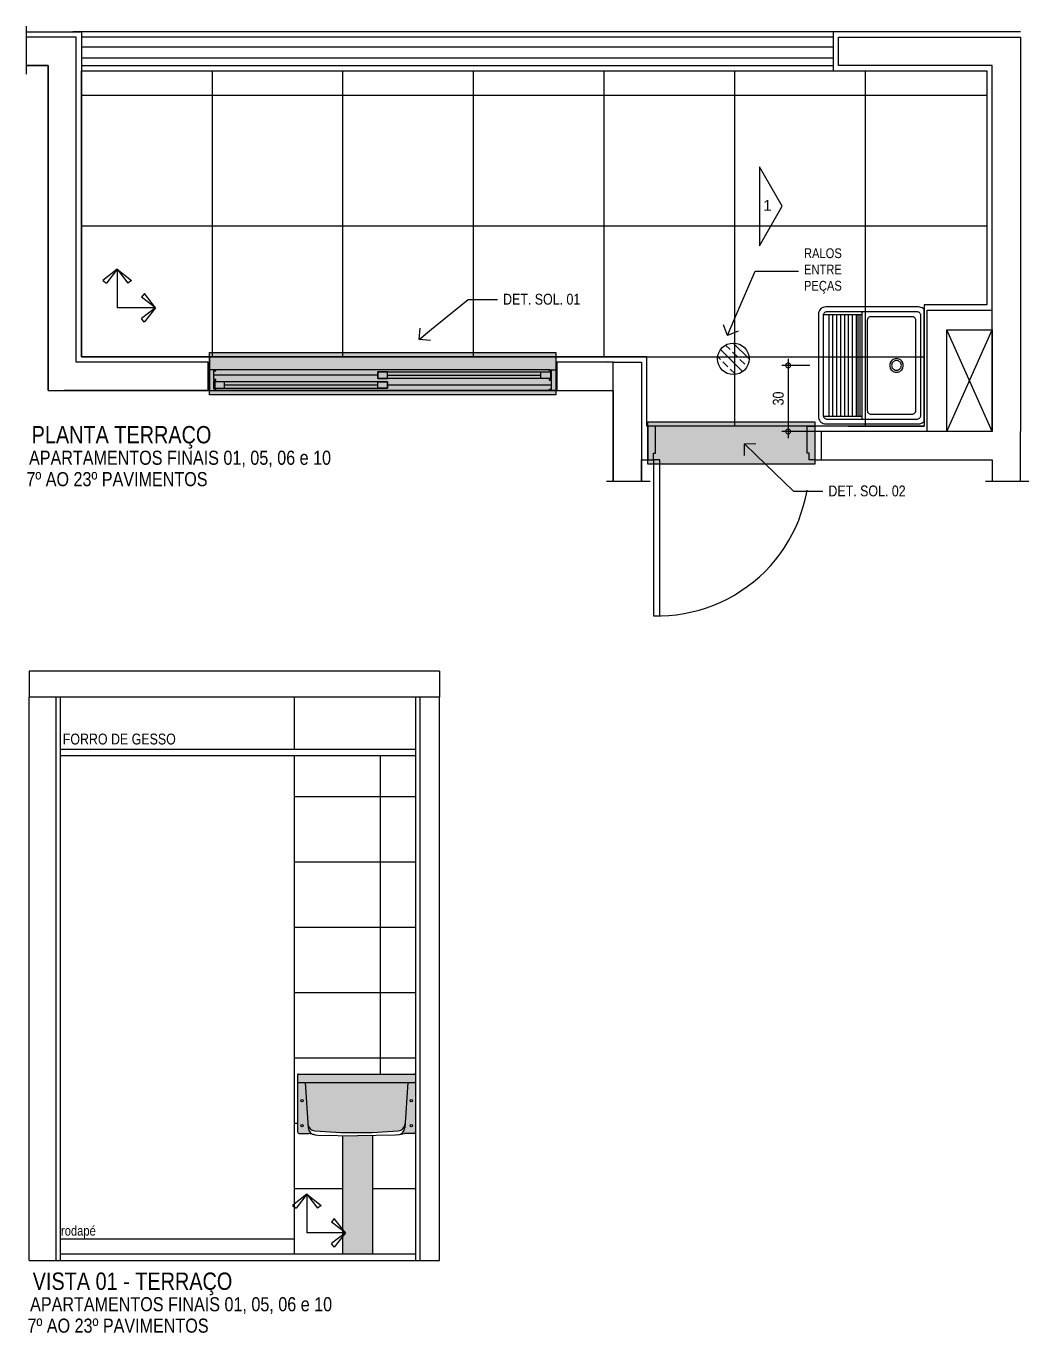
# Model space of a CAD drawing. Header units: metres. Extents: x 3 to 168, y -142 to 28.
# Drawn here: x 40.66 to 45.29, y -0.62 to 5.41 of the extents above; entities that cross this region are included whole.
import ezdxf
from ezdxf import colors
from ezdxf.entities.mleader import LeaderData, LeaderLine
from ezdxf.math import Vec2, Vec3

# ---------------------------------------------------------------- set-up
doc = ezdxf.new("R2010")
doc.units = ezdxf.units.M
doc.linetypes.add('DASHEDX2', pattern=[1.5, 1, -0.5])
for name, color, linetype in [('ARQ-ALV ACAB', 4, 'Continuous'), ('ARQ-ALV OSSO', 5, 'Continuous'), ('ARQ-AUX', 7, 'Continuous'), ('ARQ-AUX1', 1, 'Continuous'), ('ARQ-AUX1 @ 1', 1, 'Continuous'), ('ARQ-AUX2', 2, 'Continuous'), ('ARQ-CAX @ 1', 1, 'Continuous'), ('ARQ-CERÂMICA', 7, 'Continuous'), ('ARQ-DIM', 2, 'Continuous'), ('ARQ-EST', 2, 'Continuous'), ('ARQ-HID', 2, 'Continuous'), ('ARQ-PRJ', 7, 'DASHEDX2'), ('ARQ-SAN', 2, 'Continuous'), ('ARQ-SIM', 1, 'Continuous'), ('ARQ-TXT', 2, 'Continuous')]:
    doc.layers.add(name, color=color, linetype=linetype)
doc.styles.add('Adesa', font='ARIALN.TTF')
doc.styles.add('Arial', font='arial.ttf')
doc.dimstyles.new('ADESA 1-0025', dxfattribs={"dimtxt": 0.05, "dimasz": 0.045, "dimexe": 0.03, "dimexo": 0.04, "dimgap": 0.02, "dimtad": 1, "dimtoh": 1, "dimdec": 0, "dimlfac": 100, "dimzin": 4, "dimtxsty": 'Adesa', "dimblk": 'DOTSMALL', "dimcen": 1, "dimdle": 0.03, "dimclrd": 1, "dimclre": 1, "dimclrt": 256, "dimazin": 1, "dimtm": 1e-09, "dimtfac": 1, "dimtdec": 0, "dimtix": 1, "dimtmove": 2, "dimatfit": 0, "dimldrblk": 'DOTSMALL', "dimfxl": 0.8, "dimtvp": 2, "dimtolj": 1, "dimtzin": 0, "dimarcsym": 0})

# ---------------------------------------------------------------- blocks, each defined once
blk = doc.blocks.new('*U23')
at = {"color": 0, "linetype": 'ByBlock', "ltscale": 0.5}
for points in [[(0.02, -0.045), (0.03, -0.045), (0.03, -0.05), (0.02, -0.05), (0.02, -0.09), (0.03, -0.09), (0.03, -0.095), (0.02, -0.095), (0.02, -0.09), (0.03, -0.09), (0.03, -0.095), (0, -0.095), (0, 0), (0.03, 0), (0.03, -0.005), (0.02, -0.005), (0.02, -0.045)], [(1.58, -0.045), (1.57, -0.045), (1.57, -0.05), (1.58, -0.05), (1.58, -0.09), (1.57, -0.09), (1.57, -0.095), (1.58, -0.095), (1.58, -0.09), (1.57, -0.09), (1.57, -0.095), (1.6, -0.095), (1.6, 0), (1.57, 0), (1.57, -0.005), (1.58, -0.005), (1.58, -0.045)], [(0.025, -0.01), (0.07, -0.01), (0.07, -0.04), (0.025, -0.04)], [(0.8225, -0.01), (0.7775, -0.01), (0.7775, -0.04), (0.8225, -0.04)], [(0.7775, -0.055), (0.8225, -0.055), (0.8225, -0.085), (0.7775, -0.085)], [(1.575, -0.055), (1.53, -0.055), (1.53, -0.085), (1.575, -0.085)]]:
    blk.add_lwpolyline(points, close=True, dxfattribs=at)
at = {"color": 8, "linetype": 'ByBlock', "ltscale": 0.5}
for points in [[(1.57, 0), (0.03, 0)], [(0.8225, -0.025), (1.58, -0.025)], [(0.7775, -0.07), (0.02, -0.07)], [(1.57, -0.095), (0.03, -0.095)]]:
    blk.add_lwpolyline(points, dxfattribs=at)
at = {"color": 7, "linetype": 'ByBlock', "ltscale": 0.5}
for points in [[(0.8225, -0.01), (0.8225, -0.04), (0.025, -0.04), (0.025, -0.01)], [(0.7775, -0.055), (0.7775, -0.085), (1.575, -0.085), (1.575, -0.055)]]:
    blk.add_lwpolyline(points, close=True, dxfattribs=at)
for points in [[(0.07, -0.025), (0.7775, -0.025)], [(0.8225, -0.07), (1.53, -0.07)]]:
    blk.add_lwpolyline(points, dxfattribs=at)
blk = doc.blocks.new('*U24')
for points in [[(-0.025, -0.1), (0, -0.1), (0, -0.07), (0.01, -0.07), (0.01, 0.055), (-0.025, 0.055), (-0.025, -0.1)], [(0.745, -0.1), (0.72, -0.1), (0.72, -0.07), (0.71, -0.07), (0.71, 0.055), (0.745, 0.055), (0.745, -0.1)], [(0, -0.1), (0, -0.8204), (0.03, -0.8204), (0.03, -0.1)]]:
    blk.add_lwpolyline(points, close=True)
at = {"layer": 'ARQ-PRJ'}
blk.add_arc((0.0208, -0.1212), 0.6996, 268.29868, 1.74012, dxfattribs=at)
blk = doc.blocks.new('ARQ-HID-TANQUE')
for p, q in [((-0.2621, -0.0041), (-0.258, 0)), ((-0.258, 0), (0.258, 0)), ((0.258, 0), (0.2621, -0.0041)), ((-0.27, -0.0258), (-0.2695, -0.0199)), ((-0.27, -0.0258), (-0.27, -0.0258)), ((-0.27, -0.4542), (-0.27, -0.0258)), ((-0.2695, -0.0199), (-0.268, -0.0143)), ((-0.268, -0.0143), (-0.2655, -0.009)), ((-0.2655, -0.009), (-0.2621, -0.0041)), ((-0.2475, -0.0328), (-0.2473, -0.0297)), ((-0.2475, -0.0328), (-0.2475, -0.0328)), ((-0.2475, -0.4472), (-0.2475, -0.0328)), ((-0.2473, -0.0297), (-0.2466, -0.0266)), ((-0.2466, -0.0266), (-0.2454, -0.0237)), ((-0.2454, -0.0237), (-0.2439, -0.0211)), ((-0.2439, -0.0211), (-0.242, -0.0189)), ((-0.242, -0.0189), (-0.2398, -0.0171)), ((-0.2398, -0.0171), (-0.2373, -0.0157)), ((-0.2373, -0.0157), (-0.2347, -0.0149)), ((-0.2347, -0.0149), (-0.232, -0.0146)), ((-0.232, -0.0146), (0.232, -0.0146)), ((0.232, -0.0146), (0.2347, -0.0149)), ((0.2347, -0.0149), (0.2373, -0.0157)), ((0.2373, -0.0157), (0.2398, -0.0171)), ((0.2398, -0.0171), (0.242, -0.0189)), ((0.242, -0.0189), (0.2439, -0.0211)), ((0.2439, -0.0211), (0.2454, -0.0237)), ((0.2454, -0.0237), (0.2466, -0.0266)), ((0.2466, -0.0266), (0.2473, -0.0297)), ((0.2473, -0.0297), (0.2475, -0.0328)), ((0.2475, -0.0328), (0.2475, -0.4472)), ((0.2621, -0.0041), (0.2655, -0.009)), ((0.2655, -0.009), (0.268, -0.0143)), ((0.268, -0.0143), (0.2695, -0.0199)), ((0.2695, -0.0199), (0.27, -0.0258)), ((0.27, -0.0258), (0.27, -0.4542)), ((-0.234, -0.2854), (0.234, -0.2854)), ((-0.2695, -0.4601), (-0.27, -0.4542)), ((-0.268, -0.4657), (-0.2695, -0.4601)), ((-0.2655, -0.4711), (-0.268, -0.4657)), ((-0.2621, -0.4759), (-0.2655, -0.4711)), ((-0.258, -0.48), (-0.2621, -0.4759)), ((-0.2532, -0.4834), (-0.258, -0.48)), ((-0.2473, -0.4504), (-0.2475, -0.4472)), ((-0.2466, -0.4534), (-0.2473, -0.4504)), ((-0.2454, -0.4563), (-0.2466, -0.4534)), ((-0.2439, -0.4589), (-0.2454, -0.4563)), ((-0.242, -0.4611), (-0.2439, -0.4589)), ((-0.2398, -0.463), (-0.242, -0.4611)), ((-0.2373, -0.4643), (-0.2398, -0.463)), ((-0.2347, -0.4651), (-0.2373, -0.4643)), ((-0.232, -0.4654), (-0.2347, -0.4651)), ((0.232, -0.4654), (-0.232, -0.4654)), ((0.2347, -0.4651), (0.232, -0.4654)), ((0.2373, -0.4643), (0.2347, -0.4651)), ((0.2398, -0.463), (0.2373, -0.4643)), ((0.242, -0.4611), (0.2398, -0.463)), ((0.2439, -0.4589), (0.242, -0.4611)), ((0.2454, -0.4563), (0.2439, -0.4589)), ((0.2466, -0.4534), (0.2454, -0.4563)), ((0.2473, -0.4504), (0.2466, -0.4534)), ((0.2475, -0.4472), (0.2473, -0.4504)), ((0.258, -0.48), (0.2532, -0.4834)), ((0.2621, -0.4759), (0.258, -0.48)), ((0.2655, -0.4711), (0.2621, -0.4759)), ((0.268, -0.4657), (0.2655, -0.4711)), ((0.2695, -0.4601), (0.268, -0.4657)), ((0.27, -0.4542), (0.2695, -0.4601)), ((-0.2479, -0.4859), (-0.2532, -0.4834)), ((-0.2422, -0.4874), (-0.2479, -0.4859)), ((-0.2364, -0.4879), (-0.2422, -0.4874)), ((0.2364, -0.4879), (-0.2364, -0.4879)), ((0.2422, -0.4874), (0.2364, -0.4879)), ((0.2479, -0.4859), (0.2422, -0.4874)), ((0.2532, -0.4834), (0.2479, -0.4859))]:
    blk.add_line(p, q)
at = {"color": 7}
for p, q in [((-0.225, -0.0544), (-0.2247, -0.0514)), ((-0.225, -0.0544), (-0.225, -0.0544)), ((-0.225, -0.2456), (-0.225, -0.0544)), ((-0.2247, -0.0514), (-0.2238, -0.0485)), ((-0.2238, -0.0485), (-0.2223, -0.0458)), ((-0.2223, -0.0458), (-0.2203, -0.0433)), ((-0.2203, -0.0433), (-0.2179, -0.0412)), ((-0.2179, -0.0412), (-0.215, -0.0394)), ((-0.215, -0.0394), (-0.2118, -0.0382)), ((-0.2118, -0.0382), (-0.2085, -0.0374)), ((-0.2085, -0.0374), (-0.205, -0.0371)), ((-0.205, -0.0371), (0.205, -0.0371)), ((0.205, -0.0371), (0.2085, -0.0374)), ((0.2085, -0.0374), (0.2118, -0.0382)), ((0.2118, -0.0382), (0.215, -0.0394)), ((0.215, -0.0394), (0.2179, -0.0412)), ((0.2179, -0.0412), (0.2203, -0.0433)), ((0.2203, -0.0433), (0.2223, -0.0458)), ((0.2223, -0.0458), (0.2238, -0.0485)), ((0.2238, -0.0485), (0.2247, -0.0514)), ((0.2247, -0.0514), (0.225, -0.0544)), ((0.225, -0.0544), (0.225, -0.2456)), ((-0.031, -0.1217), (-0.0296, -0.1164)), ((-0.0296, -0.1164), (-0.0273, -0.1114)), ((-0.0273, -0.1114), (-0.0241, -0.1069)), ((-0.0241, -0.1069), (-0.0202, -0.103)), ((-0.0222, -0.1232), (-0.0211, -0.1194)), ((-0.0211, -0.1194), (-0.0195, -0.1159)), ((-0.0202, -0.103), (-0.0158, -0.0999)), ((-0.0195, -0.1159), (-0.0172, -0.1127)), ((-0.0172, -0.1127), (-0.0145, -0.1099)), ((-0.0158, -0.0999), (-0.0108, -0.0975)), ((-0.0145, -0.1099), (-0.0113, -0.1076)), ((-0.0113, -0.1076), (-0.0077, -0.106)), ((-0.0108, -0.0975), (-0.0055, -0.0961)), ((-0.0077, -0.106), (-0.0039, -0.105)), ((-0.0055, -0.0961), (0, -0.0956)), ((-0.0039, -0.105), (0, -0.1046)), ((0, -0.0956), (0.0055, -0.0961)), ((0, -0.1046), (0.0039, -0.105)), ((0.0039, -0.105), (0.0077, -0.106)), ((0.0055, -0.0961), (0.0108, -0.0975)), ((0.0077, -0.106), (0.0113, -0.1076)), ((0.0108, -0.0975), (0.0158, -0.0999)), ((0.0113, -0.1076), (0.0145, -0.1099)), ((0.0145, -0.1099), (0.0172, -0.1127)), ((0.0158, -0.0999), (0.0202, -0.103)), ((0.0172, -0.1127), (0.0195, -0.1159)), ((0.0195, -0.1159), (0.0211, -0.1194)), ((0.0202, -0.103), (0.0241, -0.1069)), ((0.0211, -0.1194), (0.0222, -0.1232)), ((0.0241, -0.1069), (0.0273, -0.1114)), ((0.0273, -0.1114), (0.0296, -0.1164)), ((0.0296, -0.1164), (0.031, -0.1217)), ((-0.0315, -0.1271), (-0.031, -0.1217)), ((-0.031, -0.1326), (-0.0315, -0.1271)), ((-0.0296, -0.1379), (-0.031, -0.1326)), ((-0.0273, -0.1429), (-0.0296, -0.1379)), ((-0.0241, -0.1474), (-0.0273, -0.1429)), ((-0.0202, -0.1513), (-0.0241, -0.1474)), ((-0.0225, -0.1271), (-0.0222, -0.1232)), ((-0.0222, -0.131), (-0.0225, -0.1271)), ((-0.0211, -0.1348), (-0.0222, -0.131)), ((-0.0195, -0.1384), (-0.0211, -0.1348)), ((-0.0158, -0.1544), (-0.0202, -0.1513)), ((-0.0172, -0.1416), (-0.0195, -0.1384)), ((-0.0145, -0.1444), (-0.0172, -0.1416)), ((-0.0108, -0.1567), (-0.0158, -0.1544)), ((-0.0113, -0.1466), (-0.0145, -0.1444)), ((-0.0077, -0.1483), (-0.0113, -0.1466)), ((-0.0055, -0.1582), (-0.0108, -0.1567)), ((-0.0039, -0.1493), (-0.0077, -0.1483)), ((0, -0.1586), (-0.0055, -0.1582)), ((0, -0.1496), (-0.0039, -0.1493)), ((0.0039, -0.1493), (0, -0.1496)), ((0.0055, -0.1582), (0, -0.1586)), ((0.0077, -0.1483), (0.0039, -0.1493)), ((0.0108, -0.1567), (0.0055, -0.1582)), ((0.0113, -0.1466), (0.0077, -0.1483)), ((0.0158, -0.1544), (0.0108, -0.1567)), ((0.0145, -0.1444), (0.0113, -0.1466)), ((0.0172, -0.1416), (0.0145, -0.1444)), ((0.0202, -0.1513), (0.0158, -0.1544)), ((0.0195, -0.1384), (0.0172, -0.1416)), ((0.0211, -0.1348), (0.0195, -0.1384)), ((0.0241, -0.1474), (0.0202, -0.1513)), ((0.0222, -0.131), (0.0211, -0.1348)), ((0.0222, -0.1232), (0.0225, -0.1271)), ((0.0225, -0.1271), (0.0222, -0.131)), ((0.0273, -0.1429), (0.0241, -0.1474)), ((0.0296, -0.1379), (0.0273, -0.1429)), ((0.031, -0.1326), (0.0296, -0.1379)), ((0.031, -0.1217), (0.0315, -0.1271)), ((0.0315, -0.1271), (0.031, -0.1326)), ((-0.2475, -0.2854), (0.2475, -0.2854)), ((-0.234, -0.4654), (-0.234, -0.2854)), ((-0.234, -0.2944), (0.234, -0.2944)), ((-0.234, -0.2944), (0.234, -0.2944)), ((-0.2247, -0.2486), (-0.225, -0.2456)), ((-0.2238, -0.2515), (-0.2247, -0.2486)), ((-0.2223, -0.2542), (-0.2238, -0.2515)), ((-0.2203, -0.2567), (-0.2223, -0.2542)), ((-0.2179, -0.2588), (-0.2203, -0.2567)), ((-0.215, -0.2606), (-0.2179, -0.2588)), ((-0.2118, -0.2618), (-0.215, -0.2606)), ((-0.2085, -0.2626), (-0.2118, -0.2618)), ((-0.205, -0.2629), (-0.2085, -0.2626)), ((0.205, -0.2629), (-0.205, -0.2629)), ((0.2085, -0.2626), (0.205, -0.2629)), ((0.2118, -0.2618), (0.2085, -0.2626)), ((0.215, -0.2606), (0.2118, -0.2618)), ((0.2179, -0.2588), (0.215, -0.2606)), ((0.2203, -0.2567), (0.2179, -0.2588)), ((0.2223, -0.2542), (0.2203, -0.2567)), ((0.2238, -0.2515), (0.2223, -0.2542)), ((0.2247, -0.2486), (0.2238, -0.2515)), ((0.225, -0.2456), (0.2247, -0.2486)), ((0.234, -0.2854), (0.234, -0.4654)), ((-0.234, -0.3034), (0.234, -0.3034)), ((-0.234, -0.3124), (0.234, -0.3124)), ((-0.234, -0.3304), (0.234, -0.3304)), ((-0.234, -0.3484), (0.234, -0.3484)), ((-0.234, -0.3664), (0.234, -0.3664)), ((-0.234, -0.3844), (0.234, -0.3844)), ((-0.234, -0.4024), (0.234, -0.4024)), ((-0.234, -0.4204), (0.234, -0.4204)), ((-0.234, -0.4384), (0.234, -0.4384))]:
    blk.add_line(p, q, dxfattribs=at)
blk = doc.blocks.new('_DotSmall')
at = {"color": 0, "linetype": 'ByBlock', "const_width": 0.5}
blk.add_lwpolyline([(-0.0625, 0, 1), (0.0625, 0, 1)], format="xyb", close=True, dxfattribs=at)
blk = doc.blocks.new('*D62')
at = {"layer": 'ARQ-DIM', "color": 1, "lineweight": -2, "transparency": 16777216}
for p, q in [((44.1832, 3.8783), (44.1832, 3.5133)), ((44.2827, 3.8483), (44.1532, 3.8483)), ((44.7334, 3.5433), (44.1532, 3.5433))]:
    blk.add_line(p, q, dxfattribs=at)
at = {"layer": 'Defpoints', "color": 0, "transparency": 16777216}
for p in [(44.3227, 3.8483), (44.1832, 3.5433), (44.7734, 3.5433)]:
    blk.add_point(p, dxfattribs=at)
at = {"layer": 'ARQ-DIM', "color": 1, "lineweight": -2, "transparency": 16777216, "xscale": 0.045, "yscale": 0.045, "zscale": 0.045}
for p, rotation in [((44.1832, 3.8483), 90), ((44.1832, 3.5433), 270)]:
    blk.add_blockref('_DotSmall', p, dxfattribs=dict(at, rotation=rotation))
at = {"layer": 'ARQ-DIM', "transparency": 16777216, "insert": (44.1377, 3.6958), "char_height": 0.05, "attachment_point": 5, "rotation": 90, "style": 'Adesa'}
blk.add_mtext('\\A1;30', dxfattribs=at)
blk = doc.blocks.new('VISTA')
at = {"layer": 'ARQ-SIM'}
blk.add_lwpolyline([(-0.00525, -0.00909), (-0.00525, 0.00909), (0, 0)], close=True, dxfattribs=at)
at = {"layer": 'ARQ-SIM', "color": 5, "style": 'Adesa'}
blk.add_attdef('4', (-0.0019, -0.00135), '', height=0.0025, rotation=90, dxfattribs=at)
blk = doc.blocks.new('A$C43602C2A')
h = blk.add_hatch(color=255)
h.paths.add_polyline_path([(14, 109.7), (0, 109.5), (-14, 109.7), (-14, 0.6), (14, 0.6)])
h.paths.add_polyline_path([(46.3, 158.6), (-48.3, 158.6), (-45.9, 120.5, 0.371221), (-39.5, 114, 0.040301), (37.5, 114, 0.372521), (43.9, 120.6)])
h.paths.add_polyline_path([(53.5, 165.6, 0.414214), (52.5, 166.6), (-54.5, 166.6, 0.414214), (-55.5, 165.6), (-55.5, 159.6, 0.414214), (-54.5, 158.6), (52.5, 158.6, 0.414214), (53.5, 159.6)])
h.paths.add_polyline_path([(53.5, 159.6, -0.414214), (52.5, 158.6), (46.3, 158.6), (43.9, 120.6), (43.6, 116.8, -0.301186), (39, 110.7), (43.3, 111.6), (51.9, 111.6, 0.415833), (53.5, 113.2)])
h.paths.add_polyline_path([(50.6, 142, -1), (48.4, 142, -1)], flags=16)
h.paths.add_polyline_path([(50.6, 119, -1), (48.4, 119, -1)], flags=16)
h.paths.add_polyline_path([(-48.3, 158.6), (-54.5, 158.6, -0.414214), (-55.5, 159.6), (-55.5, 113.2, 0.414214), (-53.9, 111.6), (-45.3, 111.6), (-41, 110.7, -0.298569), (-45.6, 116.8)])
h.paths.add_polyline_path([(-52.6, 142, -1), (-50.4, 142, -1)], flags=16)
h.paths.add_polyline_path([(-50.4, 119, -1), (-52.6, 119, -1)], flags=16)
at = {"layer": 'ARQ-EST'}
for p, q in [((-14, 109.7), (-14, 0.6)), ((14, 0.6), (14, 109.7)), ((-14, 0.6), (14, 0.6))]:
    blk.add_line(p, q, dxfattribs=at)
at = {"layer": 'ARQ-SAN'}
for p, q in [((-55.5, 165.6), (-55.5, 113.2)), ((-54.5, 166.6), (52.5, 166.6)), ((-54.5, 158.6), (52.5, 158.6)), ((-48.3, 158.6), (-45.6, 116.8)), ((46.3, 158.6), (43.6, 116.8)), ((53.5, 165.6), (53.5, 113.2)), ((-36.7, 110.1), (0, 109.5)), ((34.7, 110.1), (0, 109.5))]:
    blk.add_line(p, q, dxfattribs=at)
at = {"layer": 'ARQ-SAN', "ltscale": 0.215}
blk.add_line((-53.9, 111.6), (-45.3, 111.6), dxfattribs=at)
at = {"layer": 'ARQ-SAN', "ltscale": 0.155799}
blk.add_line((-39.2, 110.3), (-45.3, 111.6), dxfattribs=at)
at = {"layer": 'ARQ-SAN', "ltscale": 0.062255}
blk.add_line((-39.2, 110.3), (-36.7, 110.1), dxfattribs=at)
at = {"layer": 'ARQ-SAN', "ltscale": 0.062257}
blk.add_line((37.2, 110.3), (34.7, 110.1), dxfattribs=at)
at = {"layer": 'ARQ-SAN', "ltscale": 0.1558}
blk.add_line((37.2, 110.3), (43.3, 111.6), dxfattribs=at)
at = {"layer": 'ARQ-SAN', "ltscale": 0.214999}
blk.add_line((51.9, 111.6), (43.3, 111.6), dxfattribs=at)
at = {"layer": 'ARQ-SAN'}
for centre in [(-51.5, 142), (49.5, 142), (-51.5, 119), (49.5, 119)]:
    blk.add_circle(centre, 1.1, dxfattribs=at)
for centre, radius, start, end in [((-54.5, 165.6), 1, 90, 180), ((-54.5, 159.6), 1, 180, 270), ((52.5, 165.6), 1, 0, 90), ((52.5, 159.6), 1, 270, 0), ((-53.9, 113.2), 1.6, 180, 270), ((-38.9, 121), 7, 183.6522, 265.2611), ((-38.6, 117.3), 7, 183.6522, 265.4326), ((-1, 590.5), 478, 265.3841, 274.6159), ((36.6, 117.3), 7, 274.5674, 356.3478), ((36.9, 121), 7, 274.739, 356.3478), ((51.9, 113.2), 1.6, 270, 0)]:
    blk.add_arc(centre, radius, start, end, dxfattribs=at)
blk = doc.blocks.new('Seta para pag.piso')
for p, q in [((0, 0.1126), (-0.0418, 0.0796)), ((-0.0418, 0.0796), (-0.0312, 0.0715)), ((0, 0.1126), (-0.0312, 0.0715)), ((0, 0.1126), (0, 0)), ((0, 0.1126), (0.0418, 0.0795)), ((0, 0.1126), (0.0312, 0.0715)), ((0.0418, 0.0795), (0.0312, 0.0715)), ((-0.1126, 0), (-0.0795, 0.0418)), ((-0.0795, 0.0418), (-0.0715, 0.0312)), ((-0.1126, 0), (-0.0715, 0.0312)), ((-0.1126, 0), (0, 0)), ((-0.1126, 0), (-0.0796, -0.0418)), ((-0.1126, 0), (-0.0715, -0.0312)), ((-0.0796, -0.0418), (-0.0715, -0.0312))]:
    blk.add_line(p, q)
blk = doc.blocks.new('PL RALO')
at = {"layer": 'ARQ-AUX2'}
h = blk.add_hatch(dxfattribs=at)
h.set_pattern_fill('BRASS', color=8, scale=0.01, angle=315)
h.set_pattern_definition([(315, (-278.116365, 1040.018154), (0.0449012806, 0.0449012806), []), (315, (-278.093914, 1040.040605), (0.0449012806, 0.0449012806), [0.03175, -0.015875])])
edge = h.paths.add_edge_path()
edge.add_arc((0, 0), 0.0729, 270, 630)
blk.add_circle((0, 0), 0.0729, dxfattribs=at)
blk = doc.blocks.new('_Open90')
at = {"color": 0, "linetype": 'ByBlock', "lineweight": -2}
for p, q in [((0, 0), (-1, 0)), ((-0.5, 0.5), (0, 0)), ((0, 0), (-0.5, -0.5))]:
    blk.add_line(p, q, dxfattribs=at)
blk = doc.blocks.new('AREAS MOLHADAS')
at = {"layer": 'ARQ-AUX1'}
h = blk.add_hatch(color=254, dxfattribs=at)
h.dxf.hatch_style = 1
h.paths.add_polyline_path([(41.5106, 3.9083), (43.1106, 3.9083), (43.1106, 3.7133), (41.5106, 3.7133)])
h = blk.add_hatch(color=254, dxfattribs=at)
h.dxf.hatch_style = 1
h.paths.add_polyline_path([(43.5356, 3.5883), (44.3056, 3.5883), (44.3056, 3.3933), (43.5356, 3.3933)])
at = {"layer": 'ARQ-CERÂMICA'}
h = blk.add_hatch(dxfattribs=at)
h.set_pattern_fill('NET', color=256, scale=0.19)
h.set_pattern_definition([(0, (40.92056, 3.8883), (0, 0.60325), []), (90, (40.92056, 3.8883), (-0.60325, 4e-17), [])])
h.paths.add_polyline_path([(45.1006, 5.2083), (45.1005, 4.1283), (44.8106, 4.1283), (44.8106, 3.5683), (43.5306, 3.5683), (43.5306, 3.8883), (40.9206, 3.8883), (40.9206, 5.2083)])
h = blk.add_hatch(dxfattribs=at)
h.set_pattern_fill('LINE', color=256, scale=0.095)
h.set_pattern_definition([(0, (41.9032, -0.25235), (0, 0.301625), [])])
h.paths.add_polyline_path([(41.9032, -0.2524), (42.1251, -0.2524), (42.1251, 0.2932), (42.0115, 0.2951), (41.9991, 0.2961, -0.065469), (41.9902, 0.298), (41.9686, 0.3026), (41.9256, 0.3026, -0.414214), (41.9176, 0.3106), (41.9176, 0.5726, -0.414214), (41.9226, 0.5776), (42.4576, 0.5776, -0.414214), (42.4626, 0.5726), (42.4631, 2.0476), (41.9032, 2.0476)])
h.paths.add_polyline_path([(42.2651, -0.2524), (42.4632, -0.2524), (42.4626, 0.3106, -0.414214), (42.4546, 0.3026), (42.4546, 0.3026), (42.4116, 0.3026), (42.3901, 0.298, -0.06547), (42.3811, 0.2961), (42.3687, 0.2951), (42.2651, 0.2933)])
h = blk.add_hatch(dxfattribs=at)
h.set_pattern_fill('LINE', color=256, scale=0.125, angle=90)
h.set_pattern_definition([(90, (41.9032, -0.25235), (-0.396875, 2e-17), [])])
h.paths.add_polyline_path([(41.9032, 2.0476), (41.9032, -0.2524), (42.1251, -0.2524), (42.1251, 0.2932), (42.0115, 0.2951), (41.9991, 0.2961, -0.065469), (41.9902, 0.298), (41.9686, 0.3026), (41.9256, 0.3026, -0.414214), (41.9176, 0.3106), (41.9176, 0.5726, -0.414214), (41.9226, 0.5776), (42.4576, 0.5776, -0.414214), (42.4626, 0.5726), (42.4631, 2.0476)])
at = {"layer": 'ARQ-ALV ACAB'}
for p, q in [((44.3906, 5.3883, 0), (40.8806, 5.3883, 0)), ((45.2555, 5.3883, 0), (44.3906, 5.3883, 0)), ((44.3906, 5.3883, 0), (44.3906, 5.2083, 0)), ((40.9206, 5.2083, 0), (44.3906, 5.2083, 0)), ((44.3906, 5.2083, 0), (45.1006, 5.2083, 0)), ((45.1006, 5.2083, 0), (45.1006, 4.1283, 0)), ((45.1006, 4.1283, 0), (44.8106, 4.1283, 0)), ((44.8106, 4.1283, 0), (44.8106, 3.5683, 0)), ((44.3056, 3.5683, 0), (44.3056, 3.4133, 0)), ((44.3056, 3.4133, 0), (45.1006, 3.4133, 0)), ((40.8232, -0.2824, 0), (40.8232, 2.3176, 0)), ((42.4632, -0.2824, 0), (42.4632, 2.3176, 0)), ((40.8232, -0.2524, 0), (42.4632, -0.2524, 0))]:
    blk.add_line(p, q, dxfattribs=at)
at = {"layer": 'ARQ-ALV ACAB', "elevation": 0}
for points in [[(40.6643, 5.3883), (40.9206, 5.3883), (40.9206, 3.8883), (41.5106, 3.8883), (41.5106, 3.7333), (40.8406, 3.7333)], [(40.7656, 3.7333), (40.7656, 5.2333), (40.6643, 5.2333)], [(43.5056, 3.3137), (43.5056, 3.4133), (43.5106, 3.4133), (43.5356, 3.4133), (43.5356, 3.5683), (43.5306, 3.5683), (43.5306, 3.8883), (43.1106, 3.8883), (43.1106, 3.7333), (43.3756, 3.7333), (43.3756, 3.3137)], [(44.4605, 3.5683), (44.3056, 3.5683)], [(44.4605, 3.5683), (44.8106, 3.5683)]]:
    blk.add_lwpolyline(points, dxfattribs=at)
at = {"layer": 'ARQ-ALV OSSO'}
for p, q in [((40.6782, -0.2824, 0), (40.6782, 2.3176, 0)), ((40.8032, -0.2824, 0), (40.8032, 2.3176, 0)), ((42.4832, -0.2824, 0), (42.4832, 2.3176, 0)), ((42.5732, -0.2824, 0), (42.5732, 2.3176, 0)), ((40.6782, -0.2824, 0), (42.5732, -0.2824, 0))]:
    blk.add_line(p, q, dxfattribs=at)
for points in [[(40.6643, 5.2333), (40.7656, 5.2333), (40.7655, 3.7333), (41.5054, 3.7333), (41.5054, 3.8633), (40.8955, 3.8633), (40.8955, 5.3633), (40.6643, 5.3633)], [(43.3756, 3.8633), (43.1155, 3.8633), (43.1155, 3.7333), (43.3756, 3.7333)], [(43.3755, 3.3137), (43.3755, 3.8633), (43.5056, 3.8633), (43.5056, 3.3137)], [(45.2555, 3.3137), (45.2555, 3.5433)]]:
    blk.add_lwpolyline(points, dxfattribs=at)
at = {"layer": 'ARQ-ALV OSSO', "elevation": 0}
for points in [[(45.1256, 3.5433), (45.1256, 5.2333), (44.4155, 5.2333), (44.4155, 5.3633), (45.2555, 5.3633), (45.2555, 3.5432)], [(44.8256, 3.5433), (44.8256, 4.1033), (45.1256, 4.1033)], [(43.3506, 3.8683), (43.3506, 3.8683)], [(45.1256, 3.5433), (44.3355, 3.5433), (44.3355, 3.4133), (45.1251, 3.4133), (45.1251, 3.3137)]]:
    blk.add_lwpolyline(points, dxfattribs=at)
blk.add_lwpolyline([(45.1256, 3.5433), (44.9156, 3.5433), (44.9156, 4.0133), (45.1256, 4.0133)], close=True, dxfattribs=at)
at = {"layer": 'ARQ-AUX'}
for p, q in [((44.3906, 5.3633, 0), (40.9206, 5.3633, 0)), ((40.9206, 5.2333, 0), (44.3906, 5.2333, 0))]:
    blk.add_line(p, q, dxfattribs=at)
at = {"layer": 'ARQ-AUX', "elevation": 0}
for points in [[(40.6643, 5.4145), (40.6643, 5.1934)], [(43.3447, 3.3137), (43.5452, 3.3137)], [(45.0942, 3.3137), (45.2947, 3.3137)]]:
    blk.add_lwpolyline(points, dxfattribs=at)
at = {"layer": 'ARQ-AUX1'}
for p, q in [((40.8232, 2.0776, 0), (42.4632, 2.0776, 0)), ((40.8232, 2.0476, 0), (42.4632, 2.0476, 0))]:
    blk.add_line(p, q, dxfattribs=at)
at = {"layer": 'ARQ-AUX1', "elevation": 0}
for points in [[(41.5106, 3.8883), (41.5106, 3.9083), (43.1106, 3.9083)], [(43.5356, 3.5683), (43.5356, 3.5883), (44.3056, 3.5883)]]:
    blk.add_lwpolyline(points, dxfattribs=at)
for points in [[(41.5106, 3.9083), (43.1106, 3.9083), (43.1106, 3.7133), (41.5106, 3.7133)], [(43.1106, 3.7133), (41.5106, 3.7133), (41.5106, 3.7333), (43.1106, 3.7333)], [(43.5356, 3.5883), (44.3056, 3.5883), (44.3056, 3.3933), (43.5356, 3.3933)]]:
    blk.add_lwpolyline(points, close=True, dxfattribs=at)
at = {"layer": 'ARQ-AUX2'}
for p, q in [((42.5732, 2.4376, 0), (40.6782, 2.4376, 0)), ((42.5732, 2.3176, 0), (40.6782, 2.3176, 0)), ((41.9032, 2.0776, 0), (41.9032, 2.3176, 0)), ((41.9032, -0.2524, 0), (41.9032, 2.0476, 0))]:
    blk.add_line(p, q, dxfattribs=at)
at = {"layer": 'ARQ-AUX2', "elevation": 0}
for points in [[(40.9206, 5.3183), (44.3906, 5.3183)], [(40.9206, 5.2683), (44.3906, 5.2683)], [(40.6782, 2.4376), (40.6782, 2.3176)], [(42.5732, 2.4376), (42.5732, 2.3176)]]:
    blk.add_lwpolyline(points, dxfattribs=at)
at = {"layer": 'ARQ-CERÂMICA'}
blk.add_line((40.8232, -0.1824, 0), (41.9032, -0.1824, 0), dxfattribs=at)
at = {"layer": 'ARQ-CERÂMICA', "elevation": 0}
blk.add_lwpolyline([(45.1006, 5.2083), (45.1005, 4.1283), (44.8106, 4.1283), (44.8106, 3.5683), (43.5306, 3.5683), (43.5306, 3.8883), (40.9206, 3.8883), (40.9206, 5.2083)], close=True, dxfattribs=at)
at = {"layer": 'ARQ-SIM', "elevation": 0}
for points in [[(45.1256, 3.5433), (44.9156, 4.0133)], [(44.9156, 3.5433), (45.1256, 4.0133)]]:
    blk.add_lwpolyline(points, dxfattribs=at)
at = {"layer": 'ARQ-AUX1 @ 1', "xscale": -1, "rotation": 180}
blk.add_blockref('*U23', (41.5106, 3.7333, 0), dxfattribs=at)
at = {"layer": 'ARQ-AUX2', "xscale": 0.005, "yscale": 0.005, "zscale": 0.005}
blk.add_blockref('A$C43602C2A', (42.1951, -0.2553, 0), dxfattribs=at)
at = {"layer": 'ARQ-CAX @ 1'}
blk.add_blockref('*U24', (43.5606, 3.5133, 0), dxfattribs=at)
at = {"layer": 'ARQ-CERÂMICA', "xscale": 1.58230973583663, "yscale": 1.58230973583663, "zscale": 1.58230973583663, "rotation": 270}
for p in [(41.0843, 4.1146), (41.9612, -0.1553, 0)]:
    blk.add_blockref('Seta para pag.piso', p, dxfattribs=at)
at = {"layer": 'ARQ-CERÂMICA'}
blk.add_blockref('PL RALO', (43.9298, 3.8788), dxfattribs=at)
at = {"layer": 'ARQ-HID', "extrusion": (0, 0, -1), "zscale": -1.000000000000001, "rotation": 90}
blk.add_blockref('ARQ-HID-TANQUE', (-44.8106, 3.8483, 0), dxfattribs=at)
at = {"layer": 'ARQ-SIM', "ltscale": 0.03}
ref = blk.add_blockref('VISTA', (44.1557, 4.5828), dxfattribs=dict(at, xscale=-20.00000000011565, yscale=20.00000000011565, zscale=20.00000000011565, rotation=180))
ref.add_attrib('4', '1', (44.0685, 4.5622), dxfattribs={"color": 3, "height": 0.05, "style": 'Arial'})
at = {"layer": 'ARQ-TXT', "ltscale": 0.5, "style": 'Adesa'}
for s, p in [('PLANTA TERRAÇO', (40.6898, 3.4886, 0)), ('VISTA 01 - TERRAÇO', (40.6948, -0.4187, 0))]:
    blk.add_text(s, height=0.08, dxfattribs=at).set_placement(p)
at = {"layer": 'ARQ-TXT', "style": 'Adesa'}
for s, height, p in [('APARTAMENTOS FINAIS 01, 05, 06 e 10', 0.065, (40.6777, 3.3898, 108.9697)), ('7º AO 23º PAVIMENTOS', 0.065, (40.6656, 3.291, 217.9394)), ('FORRO DE GESSO', 0.05, (40.8336, 2.0988, 108.9697)), ('rodapé', 0.045, (40.8255, -0.1683, 108.9697)), ('APARTAMENTOS FINAIS 01, 05, 06 e 10', 0.065, (40.6827, -0.5175, 108.9697)), ('7º AO 23º PAVIMENTOS', 0.065, (40.6706, -0.6163, 217.9394))]:
    blk.add_text(s, height=height, dxfattribs=at).set_placement(p)
at = {"layer": 'ARQ-DIM'}
dim = blk.add_linear_dim(base=(44.18319, 3.54327, 0), p1=(44.32268, 3.84825, 0), p2=(44.77344, 3.54327, 0), angle=90, dimstyle='ADESA 1-0025', dxfattribs=at)
dim.commit()
dim.dimension.update_dxf_attribs({"geometry": '*D62', "text_midpoint": (44.13766, 3.69576, 0)})
at = {"layer": 'ARQ-SIM'}
ml = blk.add_multileader_mtext('Standard', dxfattribs=at)
ml.set_content('RALOS ENTRE PEÇAS', color=2, style='Adesa')
ml.set_leader_properties(color=256)
ml.set_arrow_properties(name='OPEN90')
ml.build(insert=Vec2(0, 0))
ml.multileader.update_dxf_attribs({"text_left_attachment_type": 2, "text_right_attachment_type": 2, "dogleg_length": 0.2, "arrow_head_size": 0.075})
ctx = ml.context
ctx.base_point, ctx.char_height, ctx.arrow_head_size, ctx.landing_gap_size, ctx.plane_origin = Vec3(44.2312, 4.284), 0.045, 0.075, 0.025, Vec3(44.0309, 3.7952)
ctx.left_attachment, ctx.right_attachment = 2, 2
notes = []
notes.append((ctx, [(0, (1, 1, 0), (44.0312, 4.284), (1, 0), 0.2, [(0, [(43.9035, 3.9865)], 0, [])])]))
ctx.mtext.insert, ctx.mtext.width, ctx.mtext.flow_direction = Vec3(44.2562, 4.3888), 0.142536, 5
ml = blk.add_multileader_mtext('Standard', dxfattribs=at)
ml.set_content('DET. SOL. 01', color=2, style='Adesa')
ml.set_leader_properties(color=256)
ml.set_arrow_properties(name='OPEN90')
ml.build(insert=Vec2(0, 0))
ml.multileader.update_dxf_attribs({"text_left_attachment_type": 2, "text_right_attachment_type": 2, "dogleg_length": 0.2, "arrow_head_size": 0.075})
ctx = ml.context
ctx.base_point, ctx.char_height, ctx.arrow_head_size, ctx.landing_gap_size, ctx.plane_origin = Vec3(42.8417, 4.1532), 0.05, 0.075, 0.025, Vec3(42.4084, 3.8532)
ctx.left_attachment, ctx.right_attachment = 2, 2
notes.append((ctx, [(0, (1, 1, 0), (42.7059, 4.1532), (1, 0), 0.1358, [(0, [(42.4787, 3.9682)], 0, [])])]))
ctx.mtext.insert, ctx.mtext.flow_direction = Vec3(42.8667, 4.1791), 5
ml = blk.add_multileader_mtext('Standard', dxfattribs=at)
ml.set_content('DET. SOL. 02', color=2, style='Adesa')
ml.set_leader_properties(color=256)
ml.set_arrow_properties(name='OPEN90')
ml.build(insert=Vec2(0, 0))
ml.multileader.update_dxf_attribs({"text_left_attachment_type": 2, "text_right_attachment_type": 2, "dogleg_length": 0.2, "arrow_head_size": 0.075})
ctx = ml.context
ctx.base_point, ctx.char_height, ctx.arrow_head_size, ctx.landing_gap_size, ctx.plane_origin = Vec3(44.344, 3.2682), 0.05, 0.075, 0.025, Vec3(43.9107, 2.9682)
ctx.left_attachment, ctx.right_attachment = 2, 2
notes.append((ctx, [(0, (1, 1, 0), (44.2082, 3.2682), (1, 0), 0.1358, [(0, [(43.981, 3.4863)], 0, [])])]))
ctx.mtext.insert, ctx.mtext.flow_direction = Vec3(44.369, 3.294), 5
for ctx, leaders in notes:
    for number, flags, end, landing, length, lines in leaders:
        leader = LeaderData()
        leader.index, (leader.has_last_leader_line, leader.has_dogleg_vector, leader.attachment_direction) = number, flags
        leader.last_leader_point, leader.dogleg_vector, leader.dogleg_length = Vec3(end), Vec3(landing), length
        for number, points, colour, breaks in lines:
            line = LeaderLine()
            line.index, line.vertices, line.color, line.breaks = number, Vec3.list(points), colors.encode_raw_color(colour), breaks
            leader.lines.append(line)
        ctx.leaders.append(leader)

msp = doc.modelspace()

# ---------------------------------------------------------------- block references
msp.add_blockref('AREAS MOLHADAS', (0, 0))

doc.saveas('drawing.dxf')
